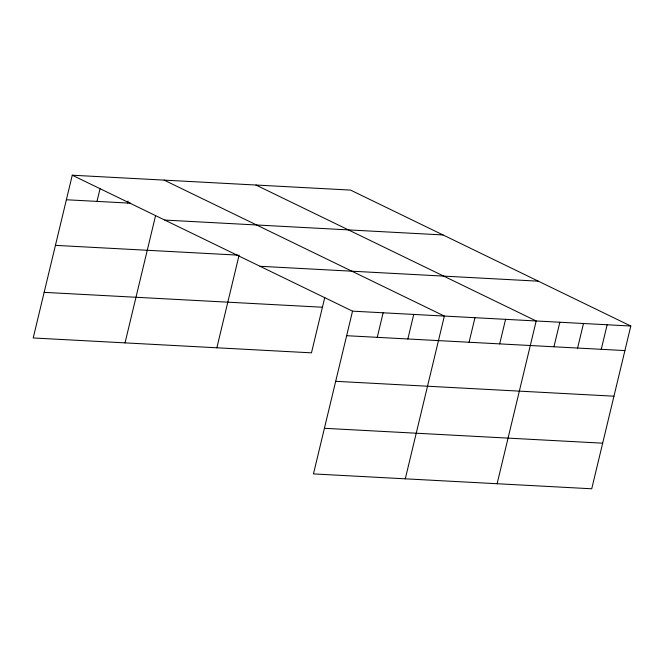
<?xml version="1.0" encoding="UTF-8"?>
<svg xmlns="http://www.w3.org/2000/svg" width="664" height="664" viewBox="0 0 664 664"><rect width="100%" height="100%" fill="white"/><g stroke="black" fill="none" stroke-linecap="round" stroke-linejoin="round"><path stroke-width="1" d="M72.276 175.213L352.534 311.159L313.458 473.913L591.724 488.787L630.8 326.032L350.542 190.087L72.276 175.213L33.2 337.968L311.466 352.841L324.771 297.447M96.994 201.391L100.056 188.626M127.604 203.035L128.069 201.067M125.031 342.881L155.592 215.576M216.854 347.787L239.09 255.183M377.243 337.337L383.145 312.794M407.854 338.972L413.747 314.429M405.289 478.819L444.357 316.064L164.108 180.118M469.074 342.25L474.967 317.699M499.685 343.886L505.578 319.334M497.112 483.732L536.188 320.969L255.93 185.032M553.95 346.782L559.843 322.239M577.597 348.052L583.498 323.501M601.252 349.314L607.145 324.762M66.383 199.756L130.659 203.192M164.763 220.074L443.029 234.948M55.436 245.365L238.069 255.134M260.047 266.289L538.313 281.171M44.148 292.359L322.422 307.233M352.534 311.159L630.8 326.032M346.641 335.702L624.907 350.575M335.685 381.31L613.959 396.192M324.406 428.305L602.671 443.179"/></g></svg>
